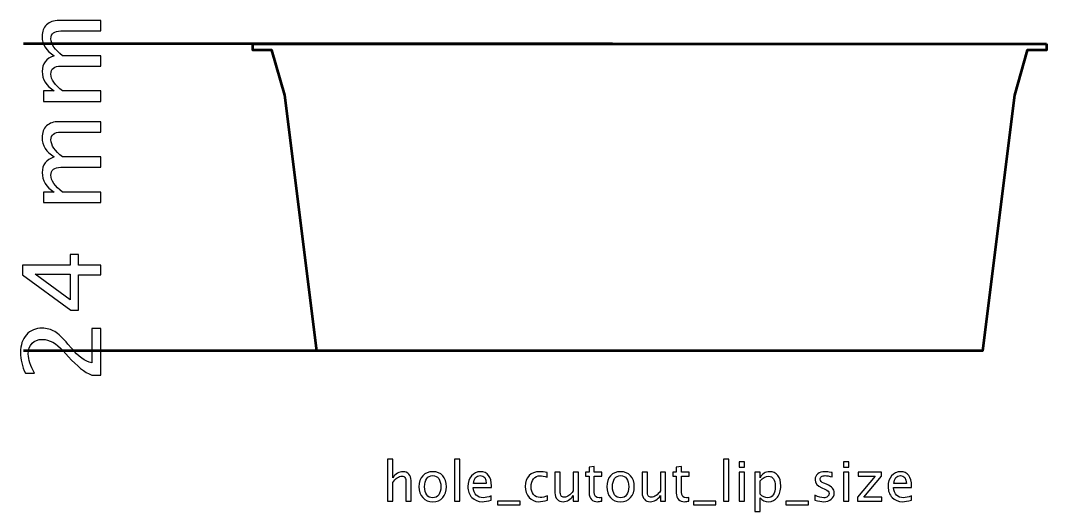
# Model space of a CAD drawing. Header units: centimetres. Extents: x -13.9 to 13.9, y -15.4 to 15.6.
# Drawn here: x -12.41 to -4.4, y -8.45 to -4.62 of the extents above; entities that cross this region are included whole.
import ezdxf

# ---------------------------------------------------------------- set-up
doc = ezdxf.new("R2010")
doc.units = ezdxf.units.CM
doc.header["$MEASUREMENT"] = 0
doc.layers.add('Layer 1', color=7, linetype='Continuous')

msp = doc.modelspace()

# ---------------------------------------------------------------- linework, layer by layer
at = {"layer": 'Layer 1'}
for points, knots in [([(-11.78631, -5.24943), (-11.78631, -5.24943), (-12.23505, -5.24943), (-12.23505, -5.24943), (-12.23505, -5.24943), (-12.23505, -5.24943), (-12.23505, -5.16815), (-12.23505, -5.16815), (-12.23505, -5.16815), (-12.23505, -5.16815), (-12.15024, -5.16815), (-12.15024, -5.16815), (-12.15024, -5.16815), (-12.21303, -5.1285), (-12.24436, -5.0777), (-12.24436, -5.01547), (-12.24436, -5.01547), (-12.24436, -4.95549), (-12.21303, -4.91471), (-12.15024, -4.89298), (-12.15024, -4.89298), (-12.2136, -4.85446), (-12.24521, -4.80422), (-12.24521, -4.74256), (-12.24521, -4.74256), (-12.24521, -4.70319), (-12.23363, -4.67257), (-12.21035, -4.65069), (-12.21035, -4.65069), (-12.18707, -4.62882), (-12.15447, -4.61781), (-12.11256, -4.61781), (-12.11256, -4.61781), (-12.11256, -4.61781), (-11.78631, -4.61781), (-11.78631, -4.61781), (-11.78631, -4.61781), (-11.78631, -4.61781), (-11.78631, -4.69909), (-11.78631, -4.69909), (-11.78631, -4.69909), (-11.78631, -4.69909), (-12.09915, -4.69909), (-12.09915, -4.69909), (-12.09915, -4.69909), (-12.15024, -4.69909), (-12.17578, -4.71941), (-12.17578, -4.76005), (-12.17578, -4.76005), (-12.17578, -4.80225), (-12.146, -4.84656), (-12.08631, -4.89298), (-12.08631, -4.89298), (-12.08631, -4.89298), (-11.78631, -4.89298), (-11.78631, -4.89298), (-11.78631, -4.89298), (-11.78631, -4.89298), (-11.78631, -4.97426), (-11.78631, -4.97426), (-11.78631, -4.97426), (-11.78631, -4.97426), (-12.09944, -4.97426), (-12.09944, -4.97426), (-12.09944, -4.97426), (-12.15094, -4.97426), (-12.17662, -4.99486), (-12.17662, -5.03621), (-12.17662, -5.03621), (-12.17662, -5.07727), (-12.14671, -5.1213), (-12.08674, -5.16815), (-12.08674, -5.16815), (-12.08674, -5.16815), (-11.78631, -5.16815), (-11.78631, -5.16815), (-11.78631, -5.16815), (-11.78631, -5.16815), (-11.78631, -5.24943), (-11.78631, -5.24943)], [0, 0, 0, 0, 0.047619, 0.047619, 0.047619, 0.047619, 0.0952381, 0.0952381, 0.0952381, 0.0952381, 0.1428571, 0.1428571, 0.1428571, 0.1428571, 0.1904762, 0.1904762, 0.1904762, 0.1904762, 0.2380952, 0.2380952, 0.2380952, 0.2380952, 0.2857143, 0.2857143, 0.2857143, 0.2857143, 0.3333333, 0.3333333, 0.3333333, 0.3333333, 0.3809524, 0.3809524, 0.3809524, 0.3809524, 0.4285714, 0.4285714, 0.4285714, 0.4285714, 0.4761905, 0.4761905, 0.4761905, 0.4761905, 0.5238095, 0.5238095, 0.5238095, 0.5238095, 0.5714286, 0.5714286, 0.5714286, 0.5714286, 0.6190476, 0.6190476, 0.6190476, 0.6190476, 0.6666667, 0.6666667, 0.6666667, 0.6666667, 0.7142857, 0.7142857, 0.7142857, 0.7142857, 0.7619048, 0.7619048, 0.7619048, 0.7619048, 0.8095238, 0.8095238, 0.8095238, 0.8095238, 0.8571429, 0.8571429, 0.8571429, 0.8571429, 0.9047619, 0.9047619, 0.9047619, 0.9047619, 1, 1, 1, 1]), ([(-11.78631, -6.03994), (-11.78631, -6.03994), (-12.23505, -6.03994), (-12.23505, -6.03994), (-12.23505, -6.03994), (-12.23505, -6.03994), (-12.23505, -5.95866), (-12.23505, -5.95866), (-12.23505, -5.95866), (-12.23505, -5.95866), (-12.15024, -5.95866), (-12.15024, -5.95866), (-12.15024, -5.95866), (-12.21303, -5.91901), (-12.24436, -5.86821), (-12.24436, -5.80598), (-12.24436, -5.80598), (-12.24436, -5.746), (-12.21303, -5.70522), (-12.15024, -5.68349), (-12.15024, -5.68349), (-12.2136, -5.64497), (-12.24521, -5.59473), (-12.24521, -5.53307), (-12.24521, -5.53307), (-12.24521, -5.4937), (-12.23363, -5.46308), (-12.21035, -5.4412), (-12.21035, -5.4412), (-12.18707, -5.41933), (-12.15447, -5.40832), (-12.11256, -5.40832), (-12.11256, -5.40832), (-12.11256, -5.40832), (-11.78631, -5.40832), (-11.78631, -5.40832), (-11.78631, -5.40832), (-11.78631, -5.40832), (-11.78631, -5.4896), (-11.78631, -5.4896), (-11.78631, -5.4896), (-11.78631, -5.4896), (-12.09915, -5.4896), (-12.09915, -5.4896), (-12.09915, -5.4896), (-12.15024, -5.4896), (-12.17578, -5.50992), (-12.17578, -5.55056), (-12.17578, -5.55056), (-12.17578, -5.59276), (-12.146, -5.63707), (-12.08631, -5.68349), (-12.08631, -5.68349), (-12.08631, -5.68349), (-11.78631, -5.68349), (-11.78631, -5.68349), (-11.78631, -5.68349), (-11.78631, -5.68349), (-11.78631, -5.76477), (-11.78631, -5.76477), (-11.78631, -5.76477), (-11.78631, -5.76477), (-12.09944, -5.76477), (-12.09944, -5.76477), (-12.09944, -5.76477), (-12.15094, -5.76477), (-12.17662, -5.78537), (-12.17662, -5.82672), (-12.17662, -5.82672), (-12.17662, -5.86778), (-12.14671, -5.91181), (-12.08674, -5.95866), (-12.08674, -5.95866), (-12.08674, -5.95866), (-11.78631, -5.95866), (-11.78631, -5.95866), (-11.78631, -5.95866), (-11.78631, -5.95866), (-11.78631, -6.03994), (-11.78631, -6.03994)], [0, 0, 0, 0, 0.047619, 0.047619, 0.047619, 0.047619, 0.0952381, 0.0952381, 0.0952381, 0.0952381, 0.1428571, 0.1428571, 0.1428571, 0.1428571, 0.1904762, 0.1904762, 0.1904762, 0.1904762, 0.2380952, 0.2380952, 0.2380952, 0.2380952, 0.2857143, 0.2857143, 0.2857143, 0.2857143, 0.3333333, 0.3333333, 0.3333333, 0.3333333, 0.3809524, 0.3809524, 0.3809524, 0.3809524, 0.4285714, 0.4285714, 0.4285714, 0.4285714, 0.4761905, 0.4761905, 0.4761905, 0.4761905, 0.5238095, 0.5238095, 0.5238095, 0.5238095, 0.5714286, 0.5714286, 0.5714286, 0.5714286, 0.6190476, 0.6190476, 0.6190476, 0.6190476, 0.6666667, 0.6666667, 0.6666667, 0.6666667, 0.7142857, 0.7142857, 0.7142857, 0.7142857, 0.7619048, 0.7619048, 0.7619048, 0.7619048, 0.8095238, 0.8095238, 0.8095238, 0.8095238, 0.8571429, 0.8571429, 0.8571429, 0.8571429, 0.9047619, 0.9047619, 0.9047619, 0.9047619, 1, 1, 1, 1]), ([(-11.78631, -6.60524), (-11.78631, -6.60524), (-11.95988, -6.60524), (-11.95988, -6.60524), (-11.95988, -6.60524), (-11.95988, -6.60524), (-11.95988, -6.88125), (-11.95988, -6.88125), (-11.95988, -6.88125), (-11.95988, -6.88125), (-12.02168, -6.88125), (-12.02168, -6.88125), (-12.02168, -6.88125), (-12.02168, -6.88125), (-12.39845, -6.60524), (-12.39845, -6.60524), (-12.39845, -6.60524), (-12.39845, -6.60524), (-12.39845, -6.52904), (-12.39845, -6.52904), (-12.39845, -6.52904), (-12.39845, -6.52904), (-12.02676, -6.52904), (-12.02676, -6.52904), (-12.02676, -6.52904), (-12.02676, -6.52904), (-12.02676, -6.44691), (-12.02676, -6.44691), (-12.02676, -6.44691), (-12.02676, -6.44691), (-11.95988, -6.44691), (-11.95988, -6.44691), (-11.95988, -6.44691), (-11.95988, -6.44691), (-11.95988, -6.52904), (-11.95988, -6.52904), (-11.95988, -6.52904), (-11.95988, -6.52904), (-11.78631, -6.52904), (-11.78631, -6.52904), (-11.78631, -6.52904), (-11.78631, -6.52904), (-11.78631, -6.60524), (-11.78631, -6.60524)], [0, 0, 0, 0, 0.0833333, 0.0833333, 0.0833333, 0.0833333, 0.1666667, 0.1666667, 0.1666667, 0.1666667, 0.25, 0.25, 0.25, 0.25, 0.3333333, 0.3333333, 0.3333333, 0.3333333, 0.4166667, 0.4166667, 0.4166667, 0.4166667, 0.5, 0.5, 0.5, 0.5, 0.5833333, 0.5833333, 0.5833333, 0.5833333, 0.6666667, 0.6666667, 0.6666667, 0.6666667, 0.75, 0.75, 0.75, 0.75, 0.8333333, 0.8333333, 0.8333333, 0.8333333, 1, 1, 1, 1]), ([(-12.02676, -6.80096), (-12.02676, -6.80096), (-12.02676, -6.60016), (-12.02676, -6.60016), (-12.02676, -6.60016), (-12.02676, -6.60016), (-12.29798, -6.60016), (-12.29798, -6.60016), (-12.29798, -6.60016), (-12.29798, -6.60016), (-12.02676, -6.80096), (-12.02676, -6.80096)], [0, 0, 0, 0, 0.25, 0.25, 0.25, 0.25, 0.5, 0.5, 0.5, 0.5, 1, 1, 1, 1]), ([(-11.78631, -7.38954), (-11.78631, -7.38954), (-11.85743, -7.38954), (-11.85743, -7.38954), (-11.85743, -7.38954), (-11.91289, -7.36583), (-11.97342, -7.31799), (-12.03876, -7.24588), (-12.03876, -7.24588), (-12.03876, -7.24588), (-12.08053, -7.19932), (-12.08053, -7.19932), (-12.08053, -7.19932), (-12.135, -7.13935), (-12.1889, -7.10929), (-12.24252, -7.10929), (-12.24252, -7.10929), (-12.27667, -7.10929), (-12.30363, -7.11959), (-12.32324, -7.14005), (-12.32324, -7.14005), (-12.34285, -7.16051), (-12.35273, -7.18888), (-12.35273, -7.22486), (-12.35273, -7.22486), (-12.35273, -7.26691), (-12.33665, -7.31672), (-12.30447, -7.3743), (-12.30447, -7.3743), (-12.30447, -7.3743), (-12.37559, -7.3743), (-12.37559, -7.3743), (-12.37559, -7.3743), (-12.40099, -7.31997), (-12.41369, -7.26592), (-12.41369, -7.21202), (-12.41369, -7.21202), (-12.41369, -7.15473), (-12.39831, -7.10872), (-12.36741, -7.07401), (-12.36741, -7.07401), (-12.3365, -7.03944), (-12.29558, -7.02208), (-12.2445, -7.02208), (-12.2445, -7.02208), (-12.20781, -7.02208), (-12.17521, -7.03083), (-12.14685, -7.04833), (-12.14685, -7.04833), (-12.11835, -7.06597), (-12.08391, -7.09856), (-12.04327, -7.1464), (-12.04327, -7.1464), (-12.04327, -7.1464), (-12.01646, -7.17787), (-12.01646, -7.17787), (-12.01646, -7.17787), (-11.96087, -7.24334), (-11.90795, -7.28116), (-11.85743, -7.29132), (-11.85743, -7.29132), (-11.85743, -7.29132), (-11.85743, -7.02462), (-11.85743, -7.02462), (-11.85743, -7.02462), (-11.85743, -7.02462), (-11.78631, -7.02462), (-11.78631, -7.02462), (-11.78631, -7.02462), (-11.78631, -7.02462), (-11.78631, -7.38954), (-11.78631, -7.38954)], [0, 0, 0, 0, 0.0526316, 0.0526316, 0.0526316, 0.0526316, 0.1052632, 0.1052632, 0.1052632, 0.1052632, 0.1578947, 0.1578947, 0.1578947, 0.1578947, 0.2105263, 0.2105263, 0.2105263, 0.2105263, 0.2631579, 0.2631579, 0.2631579, 0.2631579, 0.3157895, 0.3157895, 0.3157895, 0.3157895, 0.3684211, 0.3684211, 0.3684211, 0.3684211, 0.4210526, 0.4210526, 0.4210526, 0.4210526, 0.4736842, 0.4736842, 0.4736842, 0.4736842, 0.5263158, 0.5263158, 0.5263158, 0.5263158, 0.5789474, 0.5789474, 0.5789474, 0.5789474, 0.6315789, 0.6315789, 0.6315789, 0.6315789, 0.6842105, 0.6842105, 0.6842105, 0.6842105, 0.7368421, 0.7368421, 0.7368421, 0.7368421, 0.7894737, 0.7894737, 0.7894737, 0.7894737, 0.8421053, 0.8421053, 0.8421053, 0.8421053, 0.8947368, 0.8947368, 0.8947368, 0.8947368, 1, 1, 1, 1]), ([(-9.54636, -8.37235), (-9.54636, -8.37235), (-9.54636, -8.04596), (-9.54636, -8.04596), (-9.54636, -8.04596), (-9.54636, -8.04596), (-9.50572, -8.04596), (-9.50572, -8.04596), (-9.50572, -8.04596), (-9.50572, -8.04596), (-9.50572, -8.19039), (-9.50572, -8.19039), (-9.50572, -8.19039), (-9.4842, -8.15899), (-9.45781, -8.14333), (-9.42663, -8.14333), (-9.42663, -8.14333), (-9.40701, -8.14333), (-9.39142, -8.14947), (-9.37992, -8.16181), (-9.37992, -8.16181), (-9.36842, -8.17409), (-9.36264, -8.19067), (-9.36264, -8.21141), (-9.36264, -8.21141), (-9.36264, -8.21141), (-9.36264, -8.37235), (-9.36264, -8.37235), (-9.36264, -8.37235), (-9.36264, -8.37235), (-9.40327, -8.37235), (-9.40327, -8.37235), (-9.40327, -8.37235), (-9.40327, -8.37235), (-9.40327, -8.22468), (-9.40327, -8.22468), (-9.40327, -8.22468), (-9.40327, -8.20803), (-9.40574, -8.19617), (-9.41061, -8.18912), (-9.41061, -8.18912), (-9.41555, -8.18199), (-9.42367, -8.17846), (-9.43502, -8.17846), (-9.43502, -8.17846), (-9.46, -8.17846), (-9.48357, -8.19476), (-9.50572, -8.22736), (-9.50572, -8.22736), (-9.50572, -8.22736), (-9.50572, -8.37235), (-9.50572, -8.37235), (-9.50572, -8.37235), (-9.50572, -8.37235), (-9.54636, -8.37235), (-9.54636, -8.37235)], [0, 0, 0, 0, 0.0666667, 0.0666667, 0.0666667, 0.0666667, 0.1333333, 0.1333333, 0.1333333, 0.1333333, 0.2, 0.2, 0.2, 0.2, 0.2666667, 0.2666667, 0.2666667, 0.2666667, 0.3333333, 0.3333333, 0.3333333, 0.3333333, 0.4, 0.4, 0.4, 0.4, 0.4666667, 0.4666667, 0.4666667, 0.4666667, 0.5333333, 0.5333333, 0.5333333, 0.5333333, 0.6, 0.6, 0.6, 0.6, 0.6666667, 0.6666667, 0.6666667, 0.6666667, 0.7333333, 0.7333333, 0.7333333, 0.7333333, 0.8, 0.8, 0.8, 0.8, 0.8666667, 0.8666667, 0.8666667, 0.8666667, 1, 1, 1, 1]), ([(-9.02354, -8.37235), (-9.02354, -8.37235), (-9.02354, -8.04596), (-9.02354, -8.04596), (-9.02354, -8.04596), (-9.02354, -8.04596), (-8.9829, -8.04596), (-8.9829, -8.04596), (-8.9829, -8.04596), (-8.9829, -8.04596), (-8.9829, -8.37235), (-8.9829, -8.37235), (-8.9829, -8.37235), (-8.9829, -8.37235), (-9.02354, -8.37235), (-9.02354, -8.37235)], [0, 0, 0, 0, 0.2, 0.2, 0.2, 0.2, 0.4, 0.4, 0.4, 0.4, 0.6, 0.6, 0.6, 0.6, 1, 1, 1, 1]), ([(-6.92294, -8.37235), (-6.92294, -8.37235), (-6.92294, -8.04596), (-6.92294, -8.04596), (-6.92294, -8.04596), (-6.92294, -8.04596), (-6.8823, -8.04596), (-6.8823, -8.04596), (-6.8823, -8.04596), (-6.8823, -8.04596), (-6.8823, -8.37235), (-6.8823, -8.37235), (-6.8823, -8.37235), (-6.8823, -8.37235), (-6.92294, -8.37235), (-6.92294, -8.37235)], [0, 0, 0, 0, 0.2, 0.2, 0.2, 0.2, 0.4, 0.4, 0.4, 0.4, 0.6, 0.6, 0.6, 0.6, 1, 1, 1, 1]), ([(-6.8006, -8.10692), (-6.8006, -8.10692), (-6.8006, -8.06628), (-6.8006, -8.06628), (-6.8006, -8.06628), (-6.8006, -8.06628), (-6.75996, -8.06628), (-6.75996, -8.06628), (-6.75996, -8.06628), (-6.75996, -8.06628), (-6.75996, -8.10692), (-6.75996, -8.10692), (-6.75996, -8.10692), (-6.75996, -8.10692), (-6.8006, -8.10692), (-6.8006, -8.10692)], [0, 0, 0, 0, 0.2, 0.2, 0.2, 0.2, 0.4, 0.4, 0.4, 0.4, 0.6, 0.6, 0.6, 0.6, 1, 1, 1, 1]), ([(-5.98434, -8.10692), (-5.98434, -8.10692), (-5.98434, -8.06628), (-5.98434, -8.06628), (-5.98434, -8.06628), (-5.98434, -8.06628), (-5.9437, -8.06628), (-5.9437, -8.06628), (-5.9437, -8.06628), (-5.9437, -8.06628), (-5.9437, -8.10692), (-5.9437, -8.10692), (-5.9437, -8.10692), (-5.9437, -8.10692), (-5.98434, -8.10692), (-5.98434, -8.10692)], [0, 0, 0, 0, 0.2, 0.2, 0.2, 0.2, 0.4, 0.4, 0.4, 0.4, 0.6, 0.6, 0.6, 0.6, 1, 1, 1, 1]), ([(-9.19429, -8.37743), (-9.22724, -8.37743), (-9.25334, -8.36692), (-9.27253, -8.34589), (-9.27253, -8.34589), (-9.29179, -8.32487), (-9.30139, -8.29629), (-9.30139, -8.26024), (-9.30139, -8.26024), (-9.30139, -8.22426), (-9.29179, -8.19575), (-9.27253, -8.1748), (-9.27253, -8.1748), (-9.25334, -8.15384), (-9.22724, -8.14333), (-9.19429, -8.14333), (-9.19429, -8.14333), (-9.16134, -8.14333), (-9.13523, -8.15384), (-9.11604, -8.1748), (-9.11604, -8.1748), (-9.09678, -8.19575), (-9.08719, -8.22426), (-9.08719, -8.26024), (-9.08719, -8.26024), (-9.08719, -8.29629), (-9.09678, -8.32487), (-9.11604, -8.34589), (-9.11604, -8.34589), (-9.13523, -8.36692), (-9.16134, -8.37743), (-9.19429, -8.37743)], [0, 0, 0, 0, 0.1111111, 0.1111111, 0.1111111, 0.1111111, 0.2222222, 0.2222222, 0.2222222, 0.2222222, 0.3333333, 0.3333333, 0.3333333, 0.3333333, 0.4444444, 0.4444444, 0.4444444, 0.4444444, 0.5555556, 0.5555556, 0.5555556, 0.5555556, 0.6666667, 0.6666667, 0.6666667, 0.6666667, 0.7777778, 0.7777778, 0.7777778, 0.7777778, 1, 1, 1, 1]), ([(-9.19436, -8.34695), (-9.17425, -8.34695), (-9.15859, -8.3394), (-9.14744, -8.32423), (-9.14744, -8.32423), (-9.13636, -8.30913), (-9.13079, -8.28775), (-9.13079, -8.26024), (-9.13079, -8.26024), (-9.13079, -8.23279), (-9.13636, -8.21148), (-9.14744, -8.19639), (-9.14744, -8.19639), (-9.15859, -8.18136), (-9.17425, -8.17381), (-9.19436, -8.17381), (-9.19436, -8.17381), (-9.21454, -8.17381), (-9.2302, -8.18136), (-9.24121, -8.19639), (-9.24121, -8.19639), (-9.25228, -8.21148), (-9.25779, -8.23279), (-9.25779, -8.26024), (-9.25779, -8.26024), (-9.25779, -8.28775), (-9.25228, -8.30913), (-9.24121, -8.32423), (-9.24121, -8.32423), (-9.2302, -8.3394), (-9.21454, -8.34695), (-9.19436, -8.34695)], [0, 0, 0, 0, 0.1111111, 0.1111111, 0.1111111, 0.1111111, 0.2222222, 0.2222222, 0.2222222, 0.2222222, 0.3333333, 0.3333333, 0.3333333, 0.3333333, 0.4444444, 0.4444444, 0.4444444, 0.4444444, 0.5555556, 0.5555556, 0.5555556, 0.5555556, 0.6666667, 0.6666667, 0.6666667, 0.6666667, 0.7777778, 0.7777778, 0.7777778, 0.7777778, 1, 1, 1, 1]), ([(-8.73652, -8.36515), (-8.76383, -8.37334), (-8.78718, -8.37743), (-8.80666, -8.37743), (-8.80666, -8.37743), (-8.83989, -8.37743), (-8.86691, -8.36642), (-8.88772, -8.34448), (-8.88772, -8.34448), (-8.90854, -8.32254), (-8.91898, -8.2941), (-8.91898, -8.25911), (-8.91898, -8.25911), (-8.91898, -8.22517), (-8.90981, -8.1973), (-8.89139, -8.1755), (-8.89139, -8.1755), (-8.87298, -8.15377), (-8.84941, -8.14291), (-8.8207, -8.14291), (-8.8207, -8.14291), (-8.79353, -8.14291), (-8.77251, -8.15257), (-8.75769, -8.1719), (-8.75769, -8.1719), (-8.74287, -8.19124), (-8.73547, -8.21861), (-8.73547, -8.2541), (-8.73547, -8.2541), (-8.73547, -8.2541), (-8.73568, -8.26652), (-8.73568, -8.26652), (-8.73568, -8.26652), (-8.73568, -8.26652), (-8.87749, -8.26652), (-8.87749, -8.26652), (-8.87749, -8.26652), (-8.87157, -8.32014), (-8.84539, -8.34695), (-8.79904, -8.34695), (-8.79904, -8.34695), (-8.78203, -8.34695), (-8.76122, -8.34215), (-8.73652, -8.33256), (-8.73652, -8.33256), (-8.73652, -8.33256), (-8.73652, -8.36515), (-8.73652, -8.36515)], [0, 0, 0, 0, 0.0769231, 0.0769231, 0.0769231, 0.0769231, 0.1538462, 0.1538462, 0.1538462, 0.1538462, 0.2307692, 0.2307692, 0.2307692, 0.2307692, 0.3076923, 0.3076923, 0.3076923, 0.3076923, 0.3846154, 0.3846154, 0.3846154, 0.3846154, 0.4615385, 0.4615385, 0.4615385, 0.4615385, 0.5384615, 0.5384615, 0.5384615, 0.5384615, 0.6153846, 0.6153846, 0.6153846, 0.6153846, 0.6923077, 0.6923077, 0.6923077, 0.6923077, 0.7692308, 0.7692308, 0.7692308, 0.7692308, 0.8461538, 0.8461538, 0.8461538, 0.8461538, 1, 1, 1, 1]), ([(-8.87538, -8.23604), (-8.87538, -8.23604), (-8.77632, -8.23604), (-8.77632, -8.23604), (-8.77632, -8.23604), (-8.77632, -8.19427), (-8.79191, -8.17338), (-8.82303, -8.17338), (-8.82303, -8.17338), (-8.85435, -8.17338), (-8.87178, -8.19427), (-8.87538, -8.23604)], [0, 0, 0, 0, 0.25, 0.25, 0.25, 0.25, 0.5, 0.5, 0.5, 0.5, 1, 1, 1, 1]), ([(-8.29787, -8.36558), (-8.32419, -8.37348), (-8.34691, -8.37743), (-8.36603, -8.37743), (-8.36603, -8.37743), (-8.39637, -8.37743), (-8.42149, -8.36621), (-8.44145, -8.34385), (-8.44145, -8.34385), (-8.46142, -8.32141), (-8.47144, -8.29312), (-8.47144, -8.25904), (-8.47144, -8.25904), (-8.47144, -8.22263), (-8.46156, -8.1942), (-8.44181, -8.17388), (-8.44181, -8.17388), (-8.42205, -8.15349), (-8.39446, -8.14333), (-8.35905, -8.14333), (-8.35905, -8.14333), (-8.34162, -8.14333), (-8.322, -8.14573), (-8.30041, -8.15053), (-8.30041, -8.15053), (-8.30041, -8.15053), (-8.30041, -8.18481), (-8.30041, -8.18481), (-8.30041, -8.18481), (-8.32335, -8.17804), (-8.34204, -8.17465), (-8.35644, -8.17465), (-8.35644, -8.17465), (-8.37732, -8.17465), (-8.39404, -8.18249), (-8.40653, -8.19808), (-8.40653, -8.19808), (-8.41902, -8.21367), (-8.4253, -8.23449), (-8.4253, -8.26045), (-8.4253, -8.26045), (-8.4253, -8.28564), (-8.41881, -8.30596), (-8.40589, -8.32155), (-8.40589, -8.32155), (-8.39298, -8.33707), (-8.37612, -8.34483), (-8.35517, -8.34483), (-8.35517, -8.34483), (-8.33661, -8.34483), (-8.31756, -8.34004), (-8.29787, -8.33044), (-8.29787, -8.33044), (-8.29787, -8.33044), (-8.29787, -8.36558), (-8.29787, -8.36558)], [0, 0, 0, 0, 0.0666667, 0.0666667, 0.0666667, 0.0666667, 0.1333333, 0.1333333, 0.1333333, 0.1333333, 0.2, 0.2, 0.2, 0.2, 0.2666667, 0.2666667, 0.2666667, 0.2666667, 0.3333333, 0.3333333, 0.3333333, 0.3333333, 0.4, 0.4, 0.4, 0.4, 0.4666667, 0.4666667, 0.4666667, 0.4666667, 0.5333333, 0.5333333, 0.5333333, 0.5333333, 0.6, 0.6, 0.6, 0.6, 0.6666667, 0.6666667, 0.6666667, 0.6666667, 0.7333333, 0.7333333, 0.7333333, 0.7333333, 0.8, 0.8, 0.8, 0.8, 0.8666667, 0.8666667, 0.8666667, 0.8666667, 1, 1, 1, 1]), ([(-8.09629, -8.37235), (-8.09629, -8.37235), (-8.09629, -8.33016), (-8.09629, -8.33016), (-8.09629, -8.33016), (-8.11796, -8.3617), (-8.14427, -8.37743), (-8.17518, -8.37743), (-8.17518, -8.37743), (-8.19479, -8.37743), (-8.21038, -8.37129), (-8.22195, -8.35894), (-8.22195, -8.35894), (-8.23359, -8.3466), (-8.23938, -8.33002), (-8.23938, -8.30906), (-8.23938, -8.30906), (-8.23938, -8.30906), (-8.23938, -8.14799), (-8.23938, -8.14799), (-8.23938, -8.14799), (-8.23938, -8.14799), (-8.19874, -8.14799), (-8.19874, -8.14799), (-8.19874, -8.14799), (-8.19874, -8.14799), (-8.19874, -8.2958), (-8.19874, -8.2958), (-8.19874, -8.2958), (-8.19874, -8.31266), (-8.19627, -8.32458), (-8.1914, -8.33164), (-8.1914, -8.33164), (-8.18646, -8.33877), (-8.17828, -8.34229), (-8.16678, -8.34229), (-8.16678, -8.34229), (-8.14194, -8.34229), (-8.11838, -8.326), (-8.09629, -8.29333), (-8.09629, -8.29333), (-8.09629, -8.29333), (-8.09629, -8.14799), (-8.09629, -8.14799), (-8.09629, -8.14799), (-8.09629, -8.14799), (-8.05566, -8.14799), (-8.05566, -8.14799), (-8.05566, -8.14799), (-8.05566, -8.14799), (-8.05566, -8.37235), (-8.05566, -8.37235), (-8.05566, -8.37235), (-8.05566, -8.37235), (-8.09629, -8.37235), (-8.09629, -8.37235)], [0, 0, 0, 0, 0.0666667, 0.0666667, 0.0666667, 0.0666667, 0.1333333, 0.1333333, 0.1333333, 0.1333333, 0.2, 0.2, 0.2, 0.2, 0.2666667, 0.2666667, 0.2666667, 0.2666667, 0.3333333, 0.3333333, 0.3333333, 0.3333333, 0.4, 0.4, 0.4, 0.4, 0.4666667, 0.4666667, 0.4666667, 0.4666667, 0.5333333, 0.5333333, 0.5333333, 0.5333333, 0.6, 0.6, 0.6, 0.6, 0.6666667, 0.6666667, 0.6666667, 0.6666667, 0.7333333, 0.7333333, 0.7333333, 0.7333333, 0.8, 0.8, 0.8, 0.8, 0.8666667, 0.8666667, 0.8666667, 0.8666667, 1, 1, 1, 1]), ([(-7.87376, -8.37228), (-7.88632, -8.37574), (-7.89726, -8.37743), (-7.9065, -8.37743), (-7.9065, -8.37743), (-7.92724, -8.37743), (-7.9434, -8.3715), (-7.95497, -8.35965), (-7.95497, -8.35965), (-7.96661, -8.3478), (-7.9724, -8.33136), (-7.9724, -8.31026), (-7.9724, -8.31026), (-7.9724, -8.31026), (-7.9724, -8.17846), (-7.9724, -8.17846), (-7.9724, -8.17846), (-7.9724, -8.17846), (-8.00048, -8.17846), (-8.00048, -8.17846), (-8.00048, -8.17846), (-8.00048, -8.17846), (-8.00048, -8.14799), (-8.00048, -8.14799), (-8.00048, -8.14799), (-8.00048, -8.14799), (-7.9724, -8.14799), (-7.9724, -8.14799), (-7.9724, -8.14799), (-7.9724, -8.14799), (-7.9724, -8.10742), (-7.9724, -8.10742), (-7.9724, -8.10742), (-7.9724, -8.10742), (-7.93176, -8.10354), (-7.93176, -8.10354), (-7.93176, -8.10354), (-7.93176, -8.10354), (-7.93176, -8.14799), (-7.93176, -8.14799), (-7.93176, -8.14799), (-7.93176, -8.14799), (-7.87291, -8.14799), (-7.87291, -8.14799), (-7.87291, -8.14799), (-7.87291, -8.14799), (-7.87291, -8.17846), (-7.87291, -8.17846), (-7.87291, -8.17846), (-7.87291, -8.17846), (-7.93176, -8.17846), (-7.93176, -8.17846), (-7.93176, -8.17846), (-7.93176, -8.17846), (-7.93176, -8.30292), (-7.93176, -8.30292), (-7.93176, -8.30292), (-7.93176, -8.33227), (-7.91899, -8.34695), (-7.89352, -8.34695), (-7.89352, -8.34695), (-7.88808, -8.34695), (-7.88152, -8.34603), (-7.87376, -8.34427), (-7.87376, -8.34427), (-7.87376, -8.34427), (-7.87376, -8.37228), (-7.87376, -8.37228)], [0, 0, 0, 0, 0.0555556, 0.0555556, 0.0555556, 0.0555556, 0.1111111, 0.1111111, 0.1111111, 0.1111111, 0.1666667, 0.1666667, 0.1666667, 0.1666667, 0.2222222, 0.2222222, 0.2222222, 0.2222222, 0.2777778, 0.2777778, 0.2777778, 0.2777778, 0.3333333, 0.3333333, 0.3333333, 0.3333333, 0.3888889, 0.3888889, 0.3888889, 0.3888889, 0.4444444, 0.4444444, 0.4444444, 0.4444444, 0.5, 0.5, 0.5, 0.5, 0.5555556, 0.5555556, 0.5555556, 0.5555556, 0.6111111, 0.6111111, 0.6111111, 0.6111111, 0.6666667, 0.6666667, 0.6666667, 0.6666667, 0.7222222, 0.7222222, 0.7222222, 0.7222222, 0.7777778, 0.7777778, 0.7777778, 0.7777778, 0.8333333, 0.8333333, 0.8333333, 0.8333333, 0.8888889, 0.8888889, 0.8888889, 0.8888889, 1, 1, 1, 1]), ([(-7.72644, -8.37743), (-7.75939, -8.37743), (-7.78549, -8.36692), (-7.80468, -8.34589), (-7.80468, -8.34589), (-7.82394, -8.32487), (-7.83354, -8.29629), (-7.83354, -8.26024), (-7.83354, -8.26024), (-7.83354, -8.22426), (-7.82394, -8.19575), (-7.80468, -8.1748), (-7.80468, -8.1748), (-7.78549, -8.15384), (-7.75939, -8.14333), (-7.72644, -8.14333), (-7.72644, -8.14333), (-7.69349, -8.14333), (-7.66738, -8.15384), (-7.64819, -8.1748), (-7.64819, -8.1748), (-7.62893, -8.19575), (-7.61934, -8.22426), (-7.61934, -8.26024), (-7.61934, -8.26024), (-7.61934, -8.29629), (-7.62893, -8.32487), (-7.64819, -8.34589), (-7.64819, -8.34589), (-7.66738, -8.36692), (-7.69349, -8.37743), (-7.72644, -8.37743)], [0, 0, 0, 0, 0.1111111, 0.1111111, 0.1111111, 0.1111111, 0.2222222, 0.2222222, 0.2222222, 0.2222222, 0.3333333, 0.3333333, 0.3333333, 0.3333333, 0.4444444, 0.4444444, 0.4444444, 0.4444444, 0.5555556, 0.5555556, 0.5555556, 0.5555556, 0.6666667, 0.6666667, 0.6666667, 0.6666667, 0.7777778, 0.7777778, 0.7777778, 0.7777778, 1, 1, 1, 1]), ([(-7.72651, -8.34695), (-7.7064, -8.34695), (-7.69074, -8.3394), (-7.67959, -8.32423), (-7.67959, -8.32423), (-7.66851, -8.30913), (-7.66294, -8.28775), (-7.66294, -8.26024), (-7.66294, -8.26024), (-7.66294, -8.23279), (-7.66851, -8.21148), (-7.67959, -8.19639), (-7.67959, -8.19639), (-7.69074, -8.18136), (-7.7064, -8.17381), (-7.72651, -8.17381), (-7.72651, -8.17381), (-7.74669, -8.17381), (-7.76235, -8.18136), (-7.77336, -8.19639), (-7.77336, -8.19639), (-7.78443, -8.21148), (-7.78994, -8.23279), (-7.78994, -8.26024), (-7.78994, -8.26024), (-7.78994, -8.28775), (-7.78443, -8.30913), (-7.77336, -8.32423), (-7.77336, -8.32423), (-7.76235, -8.3394), (-7.74669, -8.34695), (-7.72651, -8.34695)], [0, 0, 0, 0, 0.1111111, 0.1111111, 0.1111111, 0.1111111, 0.2222222, 0.2222222, 0.2222222, 0.2222222, 0.3333333, 0.3333333, 0.3333333, 0.3333333, 0.4444444, 0.4444444, 0.4444444, 0.4444444, 0.5555556, 0.5555556, 0.5555556, 0.5555556, 0.6666667, 0.6666667, 0.6666667, 0.6666667, 0.7777778, 0.7777778, 0.7777778, 0.7777778, 1, 1, 1, 1]), ([(-7.41514, -8.37235), (-7.41514, -8.37235), (-7.41514, -8.33016), (-7.41514, -8.33016), (-7.41514, -8.33016), (-7.43681, -8.3617), (-7.46312, -8.37743), (-7.49403, -8.37743), (-7.49403, -8.37743), (-7.51364, -8.37743), (-7.52923, -8.37129), (-7.5408, -8.35894), (-7.5408, -8.35894), (-7.55244, -8.3466), (-7.55823, -8.33002), (-7.55823, -8.30906), (-7.55823, -8.30906), (-7.55823, -8.30906), (-7.55823, -8.14799), (-7.55823, -8.14799), (-7.55823, -8.14799), (-7.55823, -8.14799), (-7.51759, -8.14799), (-7.51759, -8.14799), (-7.51759, -8.14799), (-7.51759, -8.14799), (-7.51759, -8.2958), (-7.51759, -8.2958), (-7.51759, -8.2958), (-7.51759, -8.31266), (-7.51512, -8.32458), (-7.51025, -8.33164), (-7.51025, -8.33164), (-7.50531, -8.33877), (-7.49713, -8.34229), (-7.48563, -8.34229), (-7.48563, -8.34229), (-7.46079, -8.34229), (-7.43723, -8.326), (-7.41514, -8.29333), (-7.41514, -8.29333), (-7.41514, -8.29333), (-7.41514, -8.14799), (-7.41514, -8.14799), (-7.41514, -8.14799), (-7.41514, -8.14799), (-7.37451, -8.14799), (-7.37451, -8.14799), (-7.37451, -8.14799), (-7.37451, -8.14799), (-7.37451, -8.37235), (-7.37451, -8.37235), (-7.37451, -8.37235), (-7.37451, -8.37235), (-7.41514, -8.37235), (-7.41514, -8.37235)], [0, 0, 0, 0, 0.0666667, 0.0666667, 0.0666667, 0.0666667, 0.1333333, 0.1333333, 0.1333333, 0.1333333, 0.2, 0.2, 0.2, 0.2, 0.2666667, 0.2666667, 0.2666667, 0.2666667, 0.3333333, 0.3333333, 0.3333333, 0.3333333, 0.4, 0.4, 0.4, 0.4, 0.4666667, 0.4666667, 0.4666667, 0.4666667, 0.5333333, 0.5333333, 0.5333333, 0.5333333, 0.6, 0.6, 0.6, 0.6, 0.6666667, 0.6666667, 0.6666667, 0.6666667, 0.7333333, 0.7333333, 0.7333333, 0.7333333, 0.8, 0.8, 0.8, 0.8, 0.8666667, 0.8666667, 0.8666667, 0.8666667, 1, 1, 1, 1]), ([(-7.19261, -8.37228), (-7.20517, -8.37574), (-7.21611, -8.37743), (-7.22535, -8.37743), (-7.22535, -8.37743), (-7.24609, -8.37743), (-7.26225, -8.3715), (-7.27382, -8.35965), (-7.27382, -8.35965), (-7.28546, -8.3478), (-7.29125, -8.33136), (-7.29125, -8.31026), (-7.29125, -8.31026), (-7.29125, -8.31026), (-7.29125, -8.17846), (-7.29125, -8.17846), (-7.29125, -8.17846), (-7.29125, -8.17846), (-7.31933, -8.17846), (-7.31933, -8.17846), (-7.31933, -8.17846), (-7.31933, -8.17846), (-7.31933, -8.14799), (-7.31933, -8.14799), (-7.31933, -8.14799), (-7.31933, -8.14799), (-7.29125, -8.14799), (-7.29125, -8.14799), (-7.29125, -8.14799), (-7.29125, -8.14799), (-7.29125, -8.10742), (-7.29125, -8.10742), (-7.29125, -8.10742), (-7.29125, -8.10742), (-7.25061, -8.10354), (-7.25061, -8.10354), (-7.25061, -8.10354), (-7.25061, -8.10354), (-7.25061, -8.14799), (-7.25061, -8.14799), (-7.25061, -8.14799), (-7.25061, -8.14799), (-7.19176, -8.14799), (-7.19176, -8.14799), (-7.19176, -8.14799), (-7.19176, -8.14799), (-7.19176, -8.17846), (-7.19176, -8.17846), (-7.19176, -8.17846), (-7.19176, -8.17846), (-7.25061, -8.17846), (-7.25061, -8.17846), (-7.25061, -8.17846), (-7.25061, -8.17846), (-7.25061, -8.30292), (-7.25061, -8.30292), (-7.25061, -8.30292), (-7.25061, -8.33227), (-7.23784, -8.34695), (-7.21237, -8.34695), (-7.21237, -8.34695), (-7.20693, -8.34695), (-7.20037, -8.34603), (-7.19261, -8.34427), (-7.19261, -8.34427), (-7.19261, -8.34427), (-7.19261, -8.37228), (-7.19261, -8.37228)], [0, 0, 0, 0, 0.0555556, 0.0555556, 0.0555556, 0.0555556, 0.1111111, 0.1111111, 0.1111111, 0.1111111, 0.1666667, 0.1666667, 0.1666667, 0.1666667, 0.2222222, 0.2222222, 0.2222222, 0.2222222, 0.2777778, 0.2777778, 0.2777778, 0.2777778, 0.3333333, 0.3333333, 0.3333333, 0.3333333, 0.3888889, 0.3888889, 0.3888889, 0.3888889, 0.4444444, 0.4444444, 0.4444444, 0.4444444, 0.5, 0.5, 0.5, 0.5, 0.5555556, 0.5555556, 0.5555556, 0.5555556, 0.6111111, 0.6111111, 0.6111111, 0.6111111, 0.6666667, 0.6666667, 0.6666667, 0.6666667, 0.7222222, 0.7222222, 0.7222222, 0.7222222, 0.7777778, 0.7777778, 0.7777778, 0.7777778, 0.8333333, 0.8333333, 0.8333333, 0.8333333, 0.8888889, 0.8888889, 0.8888889, 0.8888889, 1, 1, 1, 1]), ([(-6.8006, -8.37235), (-6.8006, -8.37235), (-6.8006, -8.14799), (-6.8006, -8.14799), (-6.8006, -8.14799), (-6.8006, -8.14799), (-6.75996, -8.14799), (-6.75996, -8.14799), (-6.75996, -8.14799), (-6.75996, -8.14799), (-6.75996, -8.37235), (-6.75996, -8.37235), (-6.75996, -8.37235), (-6.75996, -8.37235), (-6.8006, -8.37235), (-6.8006, -8.37235)], [0, 0, 0, 0, 0.2, 0.2, 0.2, 0.2, 0.4, 0.4, 0.4, 0.4, 0.6, 0.6, 0.6, 0.6, 1, 1, 1, 1]), ([(-6.67826, -8.45405), (-6.67826, -8.45405), (-6.67826, -8.14799), (-6.67826, -8.14799), (-6.67826, -8.14799), (-6.67826, -8.14799), (-6.63762, -8.14799), (-6.63762, -8.14799), (-6.63762, -8.14799), (-6.63762, -8.14799), (-6.63762, -8.19039), (-6.63762, -8.19039), (-6.63762, -8.19039), (-6.62097, -8.15899), (-6.59592, -8.14333), (-6.56255, -8.14333), (-6.56255, -8.14333), (-6.53553, -8.14333), (-6.51429, -8.15314), (-6.49877, -8.17282), (-6.49877, -8.17282), (-6.48325, -8.19251), (-6.47549, -8.21939), (-6.47549, -8.25346), (-6.47549, -8.25346), (-6.47549, -8.29058), (-6.4843, -8.32056), (-6.50187, -8.34328), (-6.50187, -8.34328), (-6.51944, -8.36607), (-6.54258, -8.37743), (-6.57123, -8.37743), (-6.57123, -8.37743), (-6.59783, -8.37743), (-6.61998, -8.36727), (-6.63762, -8.34688), (-6.63762, -8.34688), (-6.63762, -8.34688), (-6.63762, -8.45405), (-6.63762, -8.45405), (-6.63762, -8.45405), (-6.63762, -8.45405), (-6.67826, -8.45405), (-6.67826, -8.45405)], [0, 0, 0, 0, 0.0833333, 0.0833333, 0.0833333, 0.0833333, 0.1666667, 0.1666667, 0.1666667, 0.1666667, 0.25, 0.25, 0.25, 0.25, 0.3333333, 0.3333333, 0.3333333, 0.3333333, 0.4166667, 0.4166667, 0.4166667, 0.4166667, 0.5, 0.5, 0.5, 0.5, 0.5833333, 0.5833333, 0.5833333, 0.5833333, 0.6666667, 0.6666667, 0.6666667, 0.6666667, 0.75, 0.75, 0.75, 0.75, 0.8333333, 0.8333333, 0.8333333, 0.8333333, 1, 1, 1, 1]), ([(-6.20821, -8.36431), (-6.20821, -8.36431), (-6.20821, -8.32705), (-6.20821, -8.32705), (-6.20821, -8.32705), (-6.18161, -8.34032), (-6.15854, -8.34695), (-6.13886, -8.34695), (-6.13886, -8.34695), (-6.12715, -8.34695), (-6.11741, -8.34378), (-6.10972, -8.33743), (-6.10972, -8.33743), (-6.10203, -8.33115), (-6.09815, -8.32324), (-6.09815, -8.31372), (-6.09815, -8.31372), (-6.09815, -8.29982), (-6.10894, -8.28832), (-6.13053, -8.27922), (-6.13053, -8.27922), (-6.13053, -8.27922), (-6.15431, -8.26913), (-6.15431, -8.26913), (-6.15431, -8.26913), (-6.18938, -8.25459), (-6.20694, -8.23357), (-6.20694, -8.20626), (-6.20694, -8.20626), (-6.20694, -8.18672), (-6.20003, -8.17134), (-6.1862, -8.16012), (-6.1862, -8.16012), (-6.17237, -8.1489), (-6.15339, -8.14333), (-6.12933, -8.14333), (-6.12933, -8.14333), (-6.11684, -8.14333), (-6.10132, -8.14502), (-6.08291, -8.14848), (-6.08291, -8.14848), (-6.08291, -8.14848), (-6.07444, -8.1501), (-6.07444, -8.1501), (-6.07444, -8.1501), (-6.07444, -8.1501), (-6.07444, -8.18397), (-6.07444, -8.18397), (-6.07444, -8.18397), (-6.09709, -8.17719), (-6.11515, -8.17381), (-6.12863, -8.17381), (-6.12863, -8.17381), (-6.14048, -8.17381), (-6.14986, -8.17642), (-6.15699, -8.18157), (-6.15699, -8.18157), (-6.16405, -8.18672), (-6.16757, -8.19363), (-6.16757, -8.20231), (-6.16757, -8.20231), (-6.16757, -8.21452), (-6.1577, -8.22489), (-6.13787, -8.23329), (-6.13787, -8.23329), (-6.13787, -8.23329), (-6.11833, -8.24154), (-6.11833, -8.24154), (-6.11833, -8.24154), (-6.09617, -8.25085), (-6.08051, -8.26073), (-6.07134, -8.2711), (-6.07134, -8.2711), (-6.06209, -8.28148), (-6.05751, -8.29446), (-6.05751, -8.30998), (-6.05751, -8.30998), (-6.05751, -8.32966), (-6.06527, -8.34582), (-6.08086, -8.35845), (-6.08086, -8.35845), (-6.09638, -8.37108), (-6.11628, -8.37743), (-6.14048, -8.37743), (-6.14048, -8.37743), (-6.15911, -8.37743), (-6.18161, -8.37306), (-6.20821, -8.36431)], [0, 0, 0, 0, 0.0434783, 0.0434783, 0.0434783, 0.0434783, 0.0869565, 0.0869565, 0.0869565, 0.0869565, 0.1304348, 0.1304348, 0.1304348, 0.1304348, 0.173913, 0.173913, 0.173913, 0.173913, 0.2173913, 0.2173913, 0.2173913, 0.2173913, 0.2608696, 0.2608696, 0.2608696, 0.2608696, 0.3043478, 0.3043478, 0.3043478, 0.3043478, 0.3478261, 0.3478261, 0.3478261, 0.3478261, 0.3913043, 0.3913043, 0.3913043, 0.3913043, 0.4347826, 0.4347826, 0.4347826, 0.4347826, 0.4782609, 0.4782609, 0.4782609, 0.4782609, 0.5217391, 0.5217391, 0.5217391, 0.5217391, 0.5652174, 0.5652174, 0.5652174, 0.5652174, 0.6086957, 0.6086957, 0.6086957, 0.6086957, 0.6521739, 0.6521739, 0.6521739, 0.6521739, 0.6956522, 0.6956522, 0.6956522, 0.6956522, 0.7391304, 0.7391304, 0.7391304, 0.7391304, 0.7826087, 0.7826087, 0.7826087, 0.7826087, 0.826087, 0.826087, 0.826087, 0.826087, 0.8695652, 0.8695652, 0.8695652, 0.8695652, 0.9130435, 0.9130435, 0.9130435, 0.9130435, 1, 1, 1, 1]), ([(-5.98434, -8.37235), (-5.98434, -8.37235), (-5.98434, -8.14799), (-5.98434, -8.14799), (-5.98434, -8.14799), (-5.98434, -8.14799), (-5.9437, -8.14799), (-5.9437, -8.14799), (-5.9437, -8.14799), (-5.9437, -8.14799), (-5.9437, -8.37235), (-5.9437, -8.37235), (-5.9437, -8.37235), (-5.9437, -8.37235), (-5.98434, -8.37235), (-5.98434, -8.37235)], [0, 0, 0, 0, 0.2, 0.2, 0.2, 0.2, 0.4, 0.4, 0.4, 0.4, 0.6, 0.6, 0.6, 0.6, 1, 1, 1, 1]), ([(-5.87724, -8.37235), (-5.87724, -8.37235), (-5.87724, -8.34187), (-5.87724, -8.34187), (-5.87724, -8.34187), (-5.87724, -8.34187), (-5.73804, -8.17846), (-5.73804, -8.17846), (-5.73804, -8.17846), (-5.73804, -8.17846), (-5.87082, -8.17846), (-5.87082, -8.17846), (-5.87082, -8.17846), (-5.87082, -8.17846), (-5.87082, -8.14799), (-5.87082, -8.14799), (-5.87082, -8.14799), (-5.87082, -8.14799), (-5.68801, -8.14799), (-5.68801, -8.14799), (-5.68801, -8.14799), (-5.68801, -8.14799), (-5.68801, -8.17846), (-5.68801, -8.17846), (-5.68801, -8.17846), (-5.68801, -8.17846), (-5.82722, -8.34187), (-5.82722, -8.34187), (-5.82722, -8.34187), (-5.82722, -8.34187), (-5.68547, -8.34187), (-5.68547, -8.34187), (-5.68547, -8.34187), (-5.68547, -8.34187), (-5.68547, -8.37235), (-5.68547, -8.37235), (-5.68547, -8.37235), (-5.68547, -8.37235), (-5.87724, -8.37235), (-5.87724, -8.37235)], [0, 0, 0, 0, 0.0909091, 0.0909091, 0.0909091, 0.0909091, 0.1818182, 0.1818182, 0.1818182, 0.1818182, 0.2727273, 0.2727273, 0.2727273, 0.2727273, 0.3636364, 0.3636364, 0.3636364, 0.3636364, 0.4545455, 0.4545455, 0.4545455, 0.4545455, 0.5454545, 0.5454545, 0.5454545, 0.5454545, 0.6363636, 0.6363636, 0.6363636, 0.6363636, 0.7272727, 0.7272727, 0.7272727, 0.7272727, 0.8181818, 0.8181818, 0.8181818, 0.8181818, 1, 1, 1, 1]), ([(-5.45468, -8.36515), (-5.48199, -8.37334), (-5.50534, -8.37743), (-5.52482, -8.37743), (-5.52482, -8.37743), (-5.55805, -8.37743), (-5.58507, -8.36642), (-5.60588, -8.34448), (-5.60588, -8.34448), (-5.6267, -8.32254), (-5.63714, -8.2941), (-5.63714, -8.25911), (-5.63714, -8.25911), (-5.63714, -8.22517), (-5.62797, -8.1973), (-5.60955, -8.1755), (-5.60955, -8.1755), (-5.59114, -8.15377), (-5.56757, -8.14291), (-5.53886, -8.14291), (-5.53886, -8.14291), (-5.51169, -8.14291), (-5.49067, -8.15257), (-5.47585, -8.1719), (-5.47585, -8.1719), (-5.46103, -8.19124), (-5.45363, -8.21861), (-5.45363, -8.2541), (-5.45363, -8.2541), (-5.45363, -8.2541), (-5.45384, -8.26652), (-5.45384, -8.26652), (-5.45384, -8.26652), (-5.45384, -8.26652), (-5.59565, -8.26652), (-5.59565, -8.26652), (-5.59565, -8.26652), (-5.58973, -8.32014), (-5.56355, -8.34695), (-5.5172, -8.34695), (-5.5172, -8.34695), (-5.50019, -8.34695), (-5.47938, -8.34215), (-5.45468, -8.33256), (-5.45468, -8.33256), (-5.45468, -8.33256), (-5.45468, -8.36515), (-5.45468, -8.36515)], [0, 0, 0, 0, 0.0769231, 0.0769231, 0.0769231, 0.0769231, 0.1538462, 0.1538462, 0.1538462, 0.1538462, 0.2307692, 0.2307692, 0.2307692, 0.2307692, 0.3076923, 0.3076923, 0.3076923, 0.3076923, 0.3846154, 0.3846154, 0.3846154, 0.3846154, 0.4615385, 0.4615385, 0.4615385, 0.4615385, 0.5384615, 0.5384615, 0.5384615, 0.5384615, 0.6153846, 0.6153846, 0.6153846, 0.6153846, 0.6923077, 0.6923077, 0.6923077, 0.6923077, 0.7692308, 0.7692308, 0.7692308, 0.7692308, 0.8461538, 0.8461538, 0.8461538, 0.8461538, 1, 1, 1, 1]), ([(-5.59354, -8.23604), (-5.59354, -8.23604), (-5.49448, -8.23604), (-5.49448, -8.23604), (-5.49448, -8.23604), (-5.49448, -8.19427), (-5.51007, -8.17338), (-5.54119, -8.17338), (-5.54119, -8.17338), (-5.57251, -8.17338), (-5.58994, -8.19427), (-5.59354, -8.23604)], [0, 0, 0, 0, 0.25, 0.25, 0.25, 0.25, 0.5, 0.5, 0.5, 0.5, 1, 1, 1, 1]), ([(-6.63762, -8.31887), (-6.61667, -8.33757), (-6.5967, -8.34695), (-6.57772, -8.34695), (-6.57772, -8.34695), (-6.55902, -8.34695), (-6.54456, -8.33912), (-6.5344, -8.32353), (-6.5344, -8.32353), (-6.52417, -8.30793), (-6.51909, -8.28599), (-6.51909, -8.25763), (-6.51909, -8.25763), (-6.51909, -8.20513), (-6.53644, -8.17889), (-6.57116, -8.17889), (-6.57116, -8.17889), (-6.59388, -8.17889), (-6.61603, -8.19116), (-6.63762, -8.21579), (-6.63762, -8.21579), (-6.63762, -8.21579), (-6.63762, -8.31887), (-6.63762, -8.31887)], [0, 0, 0, 0, 0.1428571, 0.1428571, 0.1428571, 0.1428571, 0.2857143, 0.2857143, 0.2857143, 0.2857143, 0.4285714, 0.4285714, 0.4285714, 0.4285714, 0.5714286, 0.5714286, 0.5714286, 0.5714286, 0.7142857, 0.7142857, 0.7142857, 0.7142857, 1, 1, 1, 1]), ([(-8.68819, -8.40283), (-8.68819, -8.40283), (-8.68819, -8.37235), (-8.68819, -8.37235), (-8.68819, -8.37235), (-8.68819, -8.37235), (-8.51208, -8.37235), (-8.51208, -8.37235), (-8.51208, -8.37235), (-8.51208, -8.37235), (-8.51208, -8.40283), (-8.51208, -8.40283), (-8.51208, -8.40283), (-8.51208, -8.40283), (-8.68819, -8.40283), (-8.68819, -8.40283)], [0, 0, 0, 0, 0.2, 0.2, 0.2, 0.2, 0.4, 0.4, 0.4, 0.4, 0.6, 0.6, 0.6, 0.6, 1, 1, 1, 1]), ([(-7.15747, -8.40283), (-7.15747, -8.40283), (-7.15747, -8.37235), (-7.15747, -8.37235), (-7.15747, -8.37235), (-7.15747, -8.37235), (-6.98136, -8.37235), (-6.98136, -8.37235), (-6.98136, -8.37235), (-6.98136, -8.37235), (-6.98136, -8.40283), (-6.98136, -8.40283), (-6.98136, -8.40283), (-6.98136, -8.40283), (-7.15747, -8.40283), (-7.15747, -8.40283)], [0, 0, 0, 0, 0.2, 0.2, 0.2, 0.2, 0.4, 0.4, 0.4, 0.4, 0.6, 0.6, 0.6, 0.6, 1, 1, 1, 1]), ([(-6.4347, -8.40283), (-6.4347, -8.40283), (-6.4347, -8.37235), (-6.4347, -8.37235), (-6.4347, -8.37235), (-6.4347, -8.37235), (-6.25859, -8.37235), (-6.25859, -8.37235), (-6.25859, -8.37235), (-6.25859, -8.37235), (-6.25859, -8.40283), (-6.25859, -8.40283), (-6.25859, -8.40283), (-6.25859, -8.40283), (-6.4347, -8.40283), (-6.4347, -8.40283)], [0, 0, 0, 0, 0.2, 0.2, 0.2, 0.2, 0.4, 0.4, 0.4, 0.4, 0.6, 0.6, 0.6, 0.6, 1, 1, 1, 1])]:
    msp.add_open_spline(points, degree=3, knots=knots, dxfattribs=at)
at = {"layer": 'Layer 1', "lineweight": 53}
for points in [[(-7.79106, -4.8), (-7.79106, -4.8), (-12.39106, -4.8), (-12.39106, -4.8)], [(-12.1, -4.8), (-12.1, -4.8), (-12.1, -4.8), (-12.1, -4.8)], [(-7.79106, -7.2), (-7.79106, -7.2), (-12.39106, -7.2), (-12.39106, -7.2)], [(-12.1, -7.2), (-12.1, -7.2), (-12.1, -7.2), (-12.1, -7.2)]]:
    msp.add_open_spline(points, degree=3, dxfattribs=at)
msp.add_open_spline([(-4.4, -4.8), (-4.4, -4.8), (-10.6, -4.8), (-10.6, -4.8), (-10.6, -4.8), (-10.6, -4.8), (-10.6, -4.85), (-10.6, -4.85), (-10.6, -4.85), (-10.6, -4.85), (-10.45, -4.84999), (-10.45, -4.84999), (-10.45, -4.84999), (-10.45, -4.84999), (-10.35, -5.2), (-10.35, -5.2), (-10.35, -5.2), (-10.35, -5.2), (-10.1, -7.2), (-10.1, -7.2), (-10.1, -7.2), (-10.1, -7.2), (-4.9, -7.2), (-4.9, -7.2), (-4.9, -7.2), (-4.9, -7.2), (-4.65, -5.2), (-4.65, -5.2), (-4.65, -5.2), (-4.65, -5.2), (-4.55, -4.84999), (-4.55, -4.84999), (-4.55, -4.84999), (-4.55, -4.84999), (-4.4, -4.85), (-4.4, -4.85), (-4.4, -4.85), (-4.4, -4.85), (-4.4, -4.8), (-4.4, -4.8)], degree=3, knots=[0, 0, 0, 0, 0.0909091, 0.0909091, 0.0909091, 0.0909091, 0.1818182, 0.1818182, 0.1818182, 0.1818182, 0.2727273, 0.2727273, 0.2727273, 0.2727273, 0.3636364, 0.3636364, 0.3636364, 0.3636364, 0.4545455, 0.4545455, 0.4545455, 0.4545455, 0.5454545, 0.5454545, 0.5454545, 0.5454545, 0.6363636, 0.6363636, 0.6363636, 0.6363636, 0.7272727, 0.7272727, 0.7272727, 0.7272727, 0.8181818, 0.8181818, 0.8181818, 0.8181818, 1, 1, 1, 1], dxfattribs=at)

doc.saveas('drawing.dxf')
